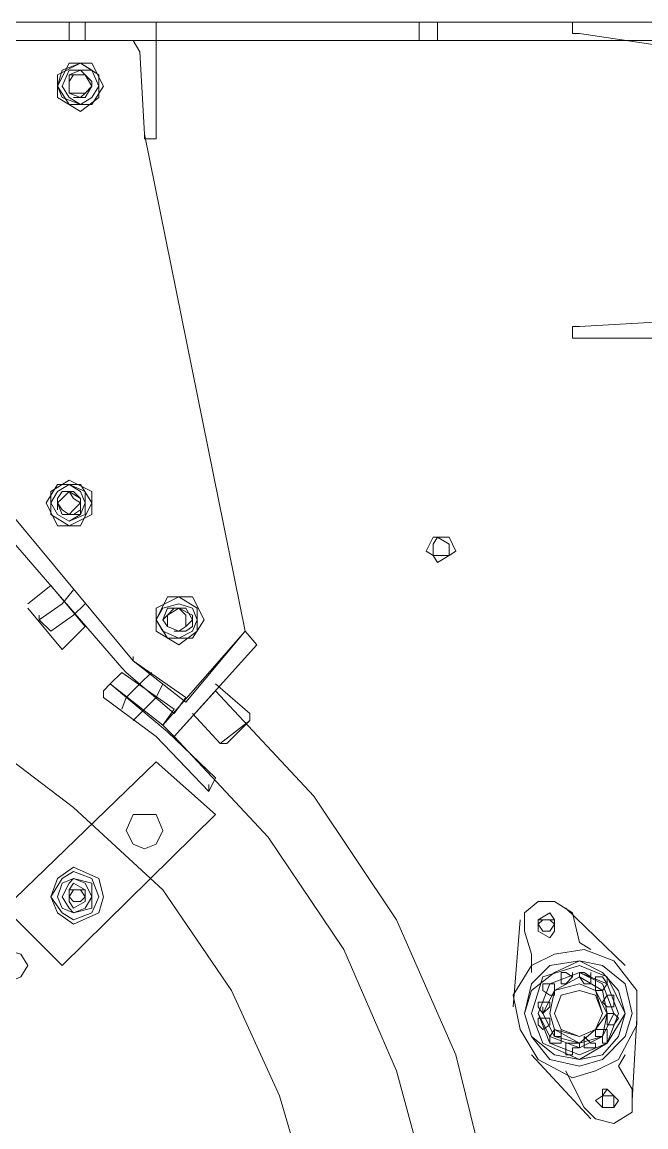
# Model space of a CAD drawing. Header units: millimetres. Extents: x 3220 to 226993, y 817 to 176024.
# Drawn here: x 158553 to 158948, y 88752 to 89450 of the extents above; entities that cross this region are included whole.
import ezdxf

# ---------------------------------------------------------------- set-up
doc = ezdxf.new("R2010")
doc.units = ezdxf.units.MM

# ---------------------------------------------------------------- blocks, each defined once
blk = doc.blocks.new('ligne broyage L 2')
at = {"color": 7, "linetype": 'Continuous', "lineweight": 5, "true_color": 0x000007}
for points in [[(111.39, 11646.21), (655.3, 11646.21), (655.3, 11646.21)], [(111.39, 11634.64), (655.3, 11634.64), (655.3, 11646.21)], [(130.19, 11646.21), (329.82, 11646.21), (329.82, 11646.21)], [(274.85, 11646.21), (274.85, 11634.64)], [(284.98, 11634.64), (284.98, 11646.21)], [(329.82, 11646.21), (329.82, 11572.43)], [(496.18, 11646.21), (496.18, 11634.64)], [(507.75, 11634.64), (507.75, 11646.21)], [(593.1, 11646.21), (593.1, 11638.97), (597.44, 11638.97), (645.17, 11631.74)], [(308.12, 11634.64), (156.23, 11634.64)], [(308.12, 11634.64), (156.23, 11634.64), (156.23, 11634.64)], [(319.69, 11627.4), (315.35, 11634.64), (308.12, 11634.64)], [(348.63, 11216.57), (386.24, 11261.42), (322.59, 11575.33), (319.69, 11627.4), (315.35, 11634.64), (308.12, 11634.64)], [(322.59, 11575.33), (319.69, 11627.4), (319.69, 11627.4)], [(267.62, 11598.47), (282.08, 11589.79), (293.66, 11598.47), (293.66, 11612.94), (282.08, 11620.17), (267.62, 11612.94)], [(296.55, 11605.7), (289.32, 11620.17), (274.85, 11620.17), (267.62, 11605.7)], [(267.62, 11598.47), (267.62, 11612.94), (267.62, 11612.94)], [(277.74, 11598.47), (284.98, 11598.47), (289.32, 11605.7), (289.32, 11608.6), (284.98, 11612.94), (277.74, 11612.94), (274.85, 11608.6), (274.85, 11605.7)], [(289.32, 11594.13), (274.85, 11594.13), (267.62, 11605.7)], [(289.32, 11594.13), (296.55, 11605.7), (296.55, 11605.7)], [(315.35, 11242.61), (222.77, 11354), (141.76, 11572.43)], [(322.59, 11575.33), (322.59, 11572.43), (326.93, 11572.43)], [(386.24, 11261.42), (322.59, 11575.33)], [(329.82, 11572.43), (326.93, 11572.43)], [(645.17, 11456.71), (597.44, 11453.81), (593.1, 11453.81), (593.1, 11449.47)], [(666.87, 11446.58), (593.1, 11446.58), (593.1, 11449.47)], [(289.32, 11349.66), (274.85, 11356.89), (263.28, 11349.66)], [(274.85, 11327.96), (289.32, 11335.19), (289.32, 11349.66), (274.85, 11356.89), (263.28, 11349.66)], [(215.54, 11349.66), (215.54, 11345.32), (308.12, 11238.27)], [(222.77, 11354), (315.35, 11242.61), (348.63, 11216.57)], [(282.08, 11327.96), (289.32, 11342.43), (282.08, 11354), (267.62, 11354), (260.38, 11342.43)], [(263.28, 11349.66), (263.28, 11335.19), (274.85, 11327.96)], [(263.28, 11335.19), (263.28, 11349.66), (263.28, 11349.66)], [(274.85, 11335.19), (277.74, 11335.19), (282.08, 11338.09), (282.08, 11345.32), (277.74, 11349.66), (270.51, 11349.66), (267.62, 11345.32), (267.62, 11338.09)], [(289.32, 11349.66), (289.32, 11335.19), (274.85, 11327.96)], [(282.08, 11327.96), (267.62, 11327.96), (260.38, 11342.43)], [(274.85, 11327.96), (263.28, 11335.19), (263.28, 11335.19)], [(248.81, 11278.78), (263.28, 11290.35)], [(270.51, 11249.85), (284.98, 11264.31), (263.28, 11290.35)], [(277.74, 11287.46), (270.51, 11278.78)], [(355.86, 11275.88), (344.29, 11283.12), (329.82, 11275.88)], [(329.82, 11261.42), (344.29, 11252.74), (355.86, 11261.42), (355.86, 11275.88), (344.29, 11283.12), (329.82, 11275.88)], [(360.2, 11268.65), (352.97, 11283.12), (337.05, 11283.12), (329.82, 11268.65)], [(248.81, 11275.88), (270.51, 11249.85), (270.51, 11249.85)], [(270.51, 11278.78), (256.04, 11268.65)], [(277.74, 11271.54), (284.98, 11278.78)], [(329.82, 11275.88), (329.82, 11261.42), (344.29, 11252.74)], [(329.82, 11261.42), (329.82, 11275.88), (329.82, 11275.88)], [(341.39, 11261.42), (348.63, 11261.42), (352.97, 11264.31), (352.97, 11271.54), (344.29, 11275.88), (341.39, 11275.88), (337.05, 11271.54), (334.16, 11268.65)], [(355.86, 11275.88), (355.86, 11261.42), (344.29, 11252.74)], [(256.04, 11268.65), (256.04, 11271.54)], [(256.04, 11268.65), (263.28, 11261.42), (263.28, 11261.42)], [(263.28, 11261.42), (277.74, 11271.54)], [(352.97, 11257.08), (337.05, 11257.08), (329.82, 11268.65)], [(352.97, 11257.08), (360.2, 11268.65), (360.2, 11268.65)], [(393.47, 11252.74), (386.24, 11261.42), (334.16, 11202.11)], [(341.39, 11194.87), (393.47, 11252.74)], [(436.87, 10820.21), (429.63, 10893.99), (407.94, 10967.76), (377.56, 11034.3), (334.16, 11097.95), (277.74, 11150.03), (218.43, 11194.87), (149, 11223.81), (75.22, 11242.61), (0, 11249.85), (-73.78, 11242.61), (-147.55, 11223.81), (-214.09, 11194.87), (-277.74, 11150.03), (-328.37, 11097.95), (-373.22, 11034.3), (-406.49, 10967.76), (-425.29, 10893.99), (-432.53, 10820.21)], [(315.35, 11242.61), (315.35, 11245.51)], [(308.12, 11238.27), (311.01, 11235.38)], [(315.35, 11242.61), (348.63, 11219.47), (348.63, 11219.47)], [(315.35, 11242.61), (348.63, 11216.57)], [(334.16, 11202.11), (300.89, 11228.15), (308.12, 11235.38)], [(334.16, 11202.11), (341.39, 11212.23), (308.12, 11235.38)], [(311.01, 11235.38), (341.39, 11209.34)], [(326.93, 11235.38), (319.69, 11228.15)], [(337.05, 11197.77), (300.89, 11228.15), (296.55, 11223.81)], [(296.55, 11219.47), (296.55, 11223.81)], [(319.69, 11228.15), (311.01, 11219.47)], [(329.82, 11219.47), (334.16, 11228.15)], [(341.39, 11194.87), (367.43, 11223.81), (367.43, 11223.81)], [(389.13, 11209.34), (367.43, 11228.15)], [(541.02, 10720.4), (548.25, 10812.98), (541.02, 10905.56), (519.32, 10993.8), (481.71, 11079.15), (429.63, 11157.26), (367.43, 11223.81)], [(296.55, 11219.47), (329.82, 11194.87), (329.82, 11194.87)], [(311.01, 11219.47), (308.12, 11212.23)], [(322.59, 11212.23), (329.82, 11219.47)], [(348.63, 11219.47), (341.39, 11209.34)], [(315.35, 11205), (322.59, 11212.23)], [(374.66, 11190.54), (370.32, 11190.54), (352.97, 11209.34)], [(370.32, 11190.54), (389.13, 11205), (389.13, 11209.34)], [(389.13, 11205), (374.66, 11190.54), (374.66, 11190.54)], [(389.13, 11205), (389.13, 11209.34), (389.13, 11209.34)], [(334.16, 11202.11), (341.39, 11194.87), (341.39, 11194.87)], [(367.43, 11168.84), (337.05, 11197.77), (337.05, 11197.77)], [(363.09, 11160.16), (329.82, 11194.87)], [(541.02, 10720.4), (504.86, 10727.63), (512.09, 10812.98), (504.86, 10898.33), (481.71, 10983.67), (448.44, 11060.34), (400.7, 11131.23), (341.39, 11194.87)], [(367.43, 11168.84), (363.09, 11160.16), (363.09, 11160.16)], [(363.09, 11160.16), (363.09, 11164.5)], [(277.74, 11090.72), (282.08, 11090.72), (284.98, 11093.61), (284.98, 11097.95), (274.85, 11097.95), (274.85, 11093.61)], [(593.1, 11083.49), (581.53, 11090.72), (571.4, 11090.72), (562.72, 11083.49), (562.72, 11071.92)], [(588.76, 11086.38), (626.37, 11050.22)], [(555.49, 11024.18), (559.83, 11079.15)], [(574.29, 11071.92), (578.63, 11071.92), (581.53, 11076.26), (581.53, 11079.15), (571.4, 11079.15), (571.4, 11076.26)], [(593.1, 11083.49), (597.44, 11064.68)], [(567.06, 11057.45), (562.72, 11071.92)], [(597.44, 11064.68), (604.67, 11060.34), (604.67, 11060.34)], [(600.33, 11060.34), (581.53, 11057.45), (567.06, 11050.22)], [(567.06, 11045.88), (567.06, 11057.45), (567.06, 11057.45)], [(622.03, 10990.91), (633.6, 11012.61), (633.6, 11034.3), (619.14, 11053.11), (600.33, 11060.34)], [(567.06, 11050.22), (555.49, 11031.41), (559.83, 11009.71), (571.4, 10990.91), (593.1, 10979.33)], [(588.76, 11045.88), (585.86, 11045.88), (585.86, 11042.98)], [(585.86, 11038.64), (588.76, 11038.64), (593.1, 11042.98)], [(585.86, 11042.98), (585.86, 11038.64), (585.86, 11038.64)], [(593.1, 11042.98), (588.76, 11045.88)], [(593.1, 11042.98), (593.1, 11045.88)], [(597.44, 11045.88), (597.44, 11042.98), (597.44, 11042.98)], [(604.67, 11042.98), (600.33, 11045.88), (597.44, 11045.88)], [(597.44, 11042.98), (600.33, 11038.64), (604.67, 11038.64)], [(604.67, 11042.98), (604.67, 11045.88)], [(604.67, 11038.64), (604.67, 11042.98), (604.67, 11042.98)], [(607.56, 11042.98), (607.56, 11038.64), (607.56, 11038.64)], [(614.8, 11038.64), (611.9, 11042.98), (607.56, 11042.98)], [(614.8, 11038.64), (614.8, 11042.98)], [(578.63, 11038.64), (574.29, 11038.64), (574.29, 11034.3)], [(581.53, 11034.3), (581.53, 11038.64), (578.63, 11038.64)], [(581.53, 11034.3), (581.53, 11038.64)], [(607.56, 11038.64), (607.56, 11034.3), (611.9, 11034.3)], [(611.9, 11034.3), (614.8, 11038.64), (614.8, 11038.64)], [(574.29, 11034.3), (578.63, 11031.41), (578.63, 11031.41)], [(578.63, 11031.41), (581.53, 11031.41), (581.53, 11034.3)], [(614.8, 11031.41), (611.9, 11027.07), (614.8, 11024.18)], [(619.14, 11031.41), (614.8, 11031.41), (614.8, 11031.41)], [(619.14, 11027.07), (619.14, 11031.41), (619.14, 11031.41)], [(619.14, 11027.07), (619.14, 11031.41), (619.14, 11031.41)], [(571.4, 11027.07), (571.4, 11024.18), (571.4, 11024.18)], [(578.63, 11027.07), (571.4, 11027.07), (571.4, 11027.07)], [(578.63, 11024.18), (574.29, 11019.84), (571.4, 11024.18)], [(574.29, 11019.84), (574.29, 11024.18), (574.29, 11024.18)], [(578.63, 11024.18), (578.63, 11027.07), (578.63, 11027.07)], [(614.8, 11024.18), (619.14, 11024.18), (619.14, 11027.07)], [(571.4, 11016.95), (571.4, 11012.61), (574.29, 11009.71)], [(574.29, 11016.95), (571.4, 11016.95), (571.4, 11016.95)], [(578.63, 11012.61), (578.63, 11016.95), (574.29, 11016.95)], [(578.63, 11012.61), (578.63, 11016.95)], [(614.8, 11019.84), (614.8, 11012.61), (614.8, 11012.61)], [(619.14, 11019.84), (614.8, 11019.84), (614.8, 11019.84)], [(622.03, 11016.95), (619.14, 11019.84)], [(619.14, 11012.61), (622.03, 11016.95), (622.03, 11016.95)], [(633.6, 11016.95), (630.71, 10964.87)], [(574.29, 11009.71), (578.63, 11012.61), (578.63, 11012.61)], [(581.53, 11009.71), (578.63, 11005.37), (578.63, 11005.37)], [(585.86, 11005.37), (581.53, 11005.37), (581.53, 11009.71)], [(585.86, 11005.37), (585.86, 11009.71), (585.86, 11009.71)], [(611.9, 11009.71), (607.56, 11009.71), (607.56, 11005.37)], [(614.8, 11009.71), (611.9, 11009.71), (611.9, 11009.71)], [(614.8, 11012.61), (619.14, 11012.61), (619.14, 11012.61)], [(614.8, 11005.37), (614.8, 11009.71), (614.8, 11009.71)], [(578.63, 11005.37), (578.63, 11001.03), (581.53, 11001.03)], [(581.53, 11001.03), (585.86, 11001.03), (585.86, 11005.37)], [(588.76, 11001.03), (588.76, 10998.14), (588.76, 10998.14)], [(597.44, 11001.03), (588.76, 11001.03), (588.76, 11001.03)], [(597.44, 10998.14), (597.44, 11001.03)], [(604.67, 11001.03), (600.33, 11005.37), (600.33, 11001.03)], [(600.33, 11001.03), (600.33, 10998.14), (600.33, 10998.14)], [(607.56, 11001.03), (604.67, 11001.03), (604.67, 11001.03)], [(607.56, 11005.37), (611.9, 11005.37), (611.9, 11001.03)], [(607.56, 10998.14), (607.56, 11001.03)], [(611.9, 11001.03), (614.8, 11001.03), (614.8, 11005.37)], [(604.67, 10953.3), (567.06, 10993.8), (567.06, 10993.8)], [(588.76, 10998.14), (588.76, 10993.8), (593.1, 10993.8), (593.1, 10998.14)], [(593.1, 10998.14), (597.44, 10998.14)], [(600.33, 10998.14), (607.56, 10998.14), (607.56, 10998.14)], [(626.37, 10993.8), (622.03, 10986.57)], [(593.1, 10979.33), (607.56, 10983.67), (622.03, 10990.91)], [(593.1, 10974.99), (600.33, 10960.53), (607.56, 10953.3), (619.14, 10950.4), (630.71, 10957.64), (630.71, 10972.1), (622.03, 10986.57)], [(593.1, 10974.99), (588.76, 10983.67)], [(614.8, 10960.53), (619.14, 10960.53), (619.14, 10967.76), (614.8, 10972.1), (611.9, 10972.1), (611.9, 10964.87)]]:
    blk.add_lwpolyline(points, dxfattribs=at)
for points in [[(267.62, 11598.47), (282.08, 11589.79), (293.66, 11598.47), (293.66, 11612.94), (282.08, 11620.17), (267.62, 11612.94)], [(293.66, 11605.7), (289.32, 11615.83), (282.08, 11620.17), (270.51, 11615.83), (267.62, 11605.7), (270.51, 11598.47), (282.08, 11594.13), (289.32, 11598.47)], [(293.66, 11605.7), (289.32, 11615.83), (274.85, 11615.83), (270.51, 11605.7), (274.85, 11598.47), (282.08, 11594.13), (289.32, 11598.47)], [(293.66, 11605.7), (289.32, 11615.83), (274.85, 11615.83), (270.51, 11605.7), (274.85, 11598.47), (282.08, 11594.13), (289.32, 11598.47)], [(289.32, 11605.7), (284.98, 11612.94), (282.08, 11615.83), (274.85, 11612.94), (274.85, 11601.36), (282.08, 11598.47), (284.98, 11601.36)], [(289.32, 11605.7), (284.98, 11612.94), (274.85, 11612.94), (274.85, 11601.36), (284.98, 11601.36)], [(284.98, 11342.43), (282.08, 11349.66), (274.85, 11354), (267.62, 11349.66), (263.28, 11342.43), (267.62, 11335.19), (274.85, 11330.85), (282.08, 11335.19)], [(284.98, 11342.43), (282.08, 11349.66), (274.85, 11354), (267.62, 11349.66), (263.28, 11342.43), (267.62, 11335.19), (274.85, 11330.85), (282.08, 11335.19)], [(284.98, 11342.43), (284.98, 11349.66), (274.85, 11354), (267.62, 11349.66), (263.28, 11342.43), (267.62, 11335.19), (274.85, 11330.85), (284.98, 11335.19)], [(282.08, 11342.43), (282.08, 11345.32), (274.85, 11349.66), (270.51, 11345.32), (267.62, 11342.43), (270.51, 11335.19), (282.08, 11335.19)], [(282.08, 11342.43), (277.74, 11345.32), (274.85, 11349.66), (270.51, 11345.32), (267.62, 11342.43), (270.51, 11338.09), (274.85, 11335.19), (277.74, 11338.09)], [(519.32, 11312.05), (514.98, 11320.73), (504.86, 11320.73), (500.52, 11312.05), (504.86, 11309.15), (507.75, 11304.82), (514.98, 11309.15)], [(514.98, 11312.05), (514.98, 11316.39), (507.75, 11320.73), (504.86, 11316.39), (504.86, 11309.15), (514.98, 11309.15)], [(355.86, 11268.65), (352.97, 11275.88), (344.29, 11278.78), (334.16, 11275.88), (329.82, 11268.65), (334.16, 11261.42), (344.29, 11257.08), (352.97, 11261.42)], [(355.86, 11268.65), (352.97, 11275.88), (344.29, 11278.78), (334.16, 11275.88), (329.82, 11268.65), (334.16, 11261.42), (344.29, 11257.08), (352.97, 11261.42)], [(355.86, 11268.65), (352.97, 11275.88), (344.29, 11278.78), (334.16, 11275.88), (329.82, 11268.65), (334.16, 11261.42), (344.29, 11257.08), (352.97, 11261.42)], [(352.97, 11268.65), (348.63, 11275.88), (337.05, 11275.88), (334.16, 11268.65), (337.05, 11264.31), (344.29, 11261.42), (348.63, 11264.31)], [(348.63, 11268.65), (348.63, 11271.54), (344.29, 11275.88), (337.05, 11271.54), (337.05, 11264.31), (344.29, 11261.42), (348.63, 11264.31)], [(367.43, 11145.69), (329.82, 11178.96), (234.35, 11086.38), (270.51, 11050.22)], [(334.16, 11135.57), (329.82, 11145.69), (315.35, 11145.69), (311.01, 11135.57), (315.35, 11126.89), (322.59, 11123.99), (329.82, 11126.89)], [(296.55, 11093.61), (293.66, 11105.19), (277.74, 11112.42), (267.62, 11105.19), (263.28, 11093.61), (267.62, 11083.49), (277.74, 11076.26), (293.66, 11083.49), (296.55, 11093.61), (293.66, 11105.19), (277.74, 11112.42), (267.62, 11105.19), (263.28, 11093.61), (267.62, 11083.49), (277.74, 11076.26), (293.66, 11083.49)], [(293.66, 11093.61), (289.32, 11105.19), (277.74, 11109.53), (270.51, 11105.19), (263.28, 11093.61), (270.51, 11083.49), (277.74, 11079.15), (289.32, 11083.49)], [(289.32, 11093.61), (289.32, 11102.29), (277.74, 11105.19), (270.51, 11102.29), (267.62, 11093.61), (270.51, 11086.38), (277.74, 11083.49), (289.32, 11086.38)], [(289.32, 11093.61), (289.32, 11102.29), (277.74, 11105.19), (270.51, 11102.29), (267.62, 11093.61), (270.51, 11086.38), (277.74, 11083.49), (289.32, 11086.38)], [(289.32, 11093.61), (284.98, 11102.29), (277.74, 11105.19), (274.85, 11102.29), (270.51, 11093.61), (274.85, 11086.38), (277.74, 11083.49), (284.98, 11086.38), (289.32, 11093.61), (289.32, 11102.29), (277.74, 11105.19), (270.51, 11102.29), (267.62, 11093.61), (270.51, 11086.38), (277.74, 11083.49), (289.32, 11086.38)], [(284.98, 11093.61), (282.08, 11097.95), (277.74, 11097.95), (274.85, 11093.61), (277.74, 11090.72), (282.08, 11090.72), (284.98, 11093.61), (284.98, 11097.95), (277.74, 11102.29), (274.85, 11097.95), (274.85, 11090.72), (277.74, 11086.38), (284.98, 11090.72)], [(284.98, 11093.61), (282.08, 11097.95), (277.74, 11097.95), (274.85, 11093.61), (277.74, 11090.72), (282.08, 11090.72)], [(581.53, 11076.26), (581.53, 11079.15), (578.63, 11083.49), (571.4, 11079.15), (571.4, 11071.92), (578.63, 11067.58), (581.53, 11071.92)], [(581.53, 11076.26), (578.63, 11079.15), (574.29, 11079.15), (571.4, 11076.26), (574.29, 11071.92), (578.63, 11071.92)], [(248.81, 11050.22), (244.47, 11057.45), (234.35, 11060.34), (227.11, 11057.45), (222.77, 11050.22), (227.11, 11042.98), (234.35, 11038.64), (244.47, 11042.98)], [(630.71, 11019.84), (626.37, 11038.64), (611.9, 11050.22), (597.44, 11053.11), (578.63, 11050.22), (567.06, 11038.64), (562.72, 11019.84), (567.06, 11005.37), (578.63, 10990.91), (597.44, 10986.57), (611.9, 10990.91), (626.37, 11005.37)], [(630.71, 11019.84), (626.37, 11038.64), (611.9, 11050.22), (597.44, 11053.11), (578.63, 11050.22), (567.06, 11038.64), (562.72, 11019.84), (567.06, 11005.37), (578.63, 10990.91), (597.44, 10986.57), (611.9, 10990.91), (626.37, 11005.37)], [(626.37, 11019.84), (622.03, 11034.3), (611.9, 11045.88), (597.44, 11053.11), (581.53, 11045.88), (567.06, 11034.3), (562.72, 11019.84), (567.06, 11005.37), (581.53, 10993.8), (597.44, 10990.91), (611.9, 10993.8), (622.03, 11005.37)], [(626.37, 11019.84), (614.8, 11042.98), (597.44, 11050.22), (574.29, 11042.98), (567.06, 11019.84), (574.29, 11001.03), (597.44, 10990.91), (614.8, 11001.03)], [(619.14, 11019.84), (611.9, 11038.64), (597.44, 11045.88), (578.63, 11038.64), (571.4, 11019.84), (578.63, 11005.37), (597.44, 10998.14), (611.9, 11005.37)], [(622.03, 11019.84), (614.8, 11038.64), (597.44, 11045.88), (578.63, 11038.64), (571.4, 11019.84), (578.63, 11001.03), (597.44, 10993.8), (614.8, 11001.03)], [(614.8, 11019.84), (611.9, 11034.3), (597.44, 11042.98), (581.53, 11034.3), (574.29, 11019.84), (581.53, 11005.37), (597.44, 11001.03), (611.9, 11005.37), (614.8, 11019.84), (611.9, 11034.3), (597.44, 11042.98), (581.53, 11034.3), (574.29, 11019.84), (581.53, 11005.37), (597.44, 11001.03), (611.9, 11005.37)], [(611.9, 11019.84), (607.56, 11034.3), (597.44, 11038.64), (581.53, 11034.3), (578.63, 11019.84), (581.53, 11009.71), (597.44, 11005.37), (607.56, 11009.71)], [(614.8, 11019.84), (607.56, 11034.3), (597.44, 11038.64), (581.53, 11034.3), (578.63, 11019.84), (581.53, 11009.71), (597.44, 11001.03), (607.56, 11009.71)], [(611.9, 11019.84), (607.56, 11031.41), (597.44, 11034.3), (585.86, 11031.41), (581.53, 11019.84), (585.86, 11009.71), (597.44, 11005.37), (607.56, 11009.71)], [(622.03, 10964.87), (619.14, 10967.76), (614.8, 10972.1), (611.9, 10967.76), (607.56, 10964.87), (611.9, 10960.53), (619.14, 10960.53)], [(619.14, 10964.87), (619.14, 10967.76), (611.9, 10967.76), (611.9, 10960.53), (619.14, 10960.53)]]:
    blk.add_lwpolyline(points, close=True, dxfattribs=at)

msp = doc.modelspace()

# ---------------------------------------------------------------- block references
msp.add_blockref('ligne broyage L 2', (158308.23, 77804.19))

doc.saveas('drawing.dxf')
